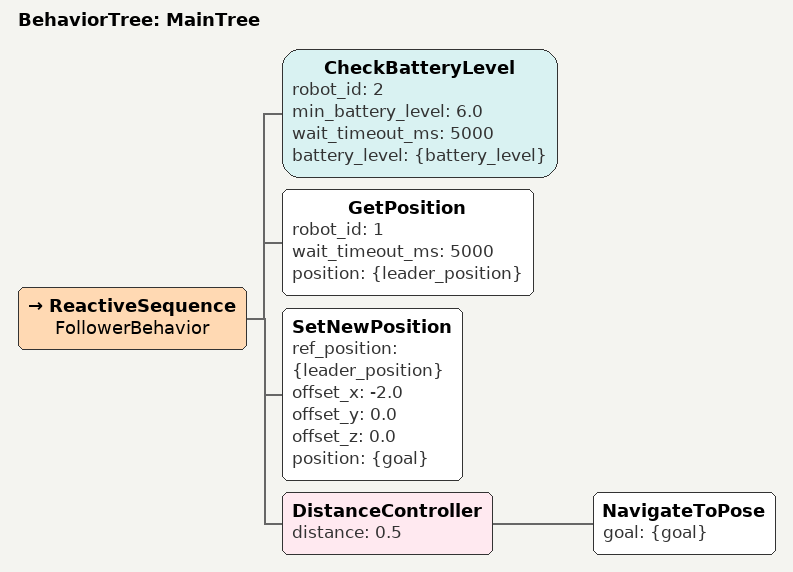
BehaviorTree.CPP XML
<root main_tree_to_execute="MainTree">
  <BehaviorTree ID="MainTree">
    <ReactiveSequence name="FollowerBehavior">
      <CheckBatteryLevel
        robot_id="2"
        min_battery_level="6.0"
        wait_timeout_ms="5000"
        battery_level="{battery_level}"/>

      <GetPosition
        robot_id="1"
        wait_timeout_ms="5000"
        position="{leader_position}"/>

      <SetNewPosition
        ref_position="{leader_position}"
        offset_x="-2.0"
        offset_y="0.0"
        offset_z="0.0"
        position="{goal}"/>

      <!-- Anti-oscillation gate: update path only when needed -->
      <DistanceController distance="0.5">
        <NavigateToPose goal="{goal}"/>
      </DistanceController>
    </ReactiveSequence>
  </BehaviorTree>
</root>
